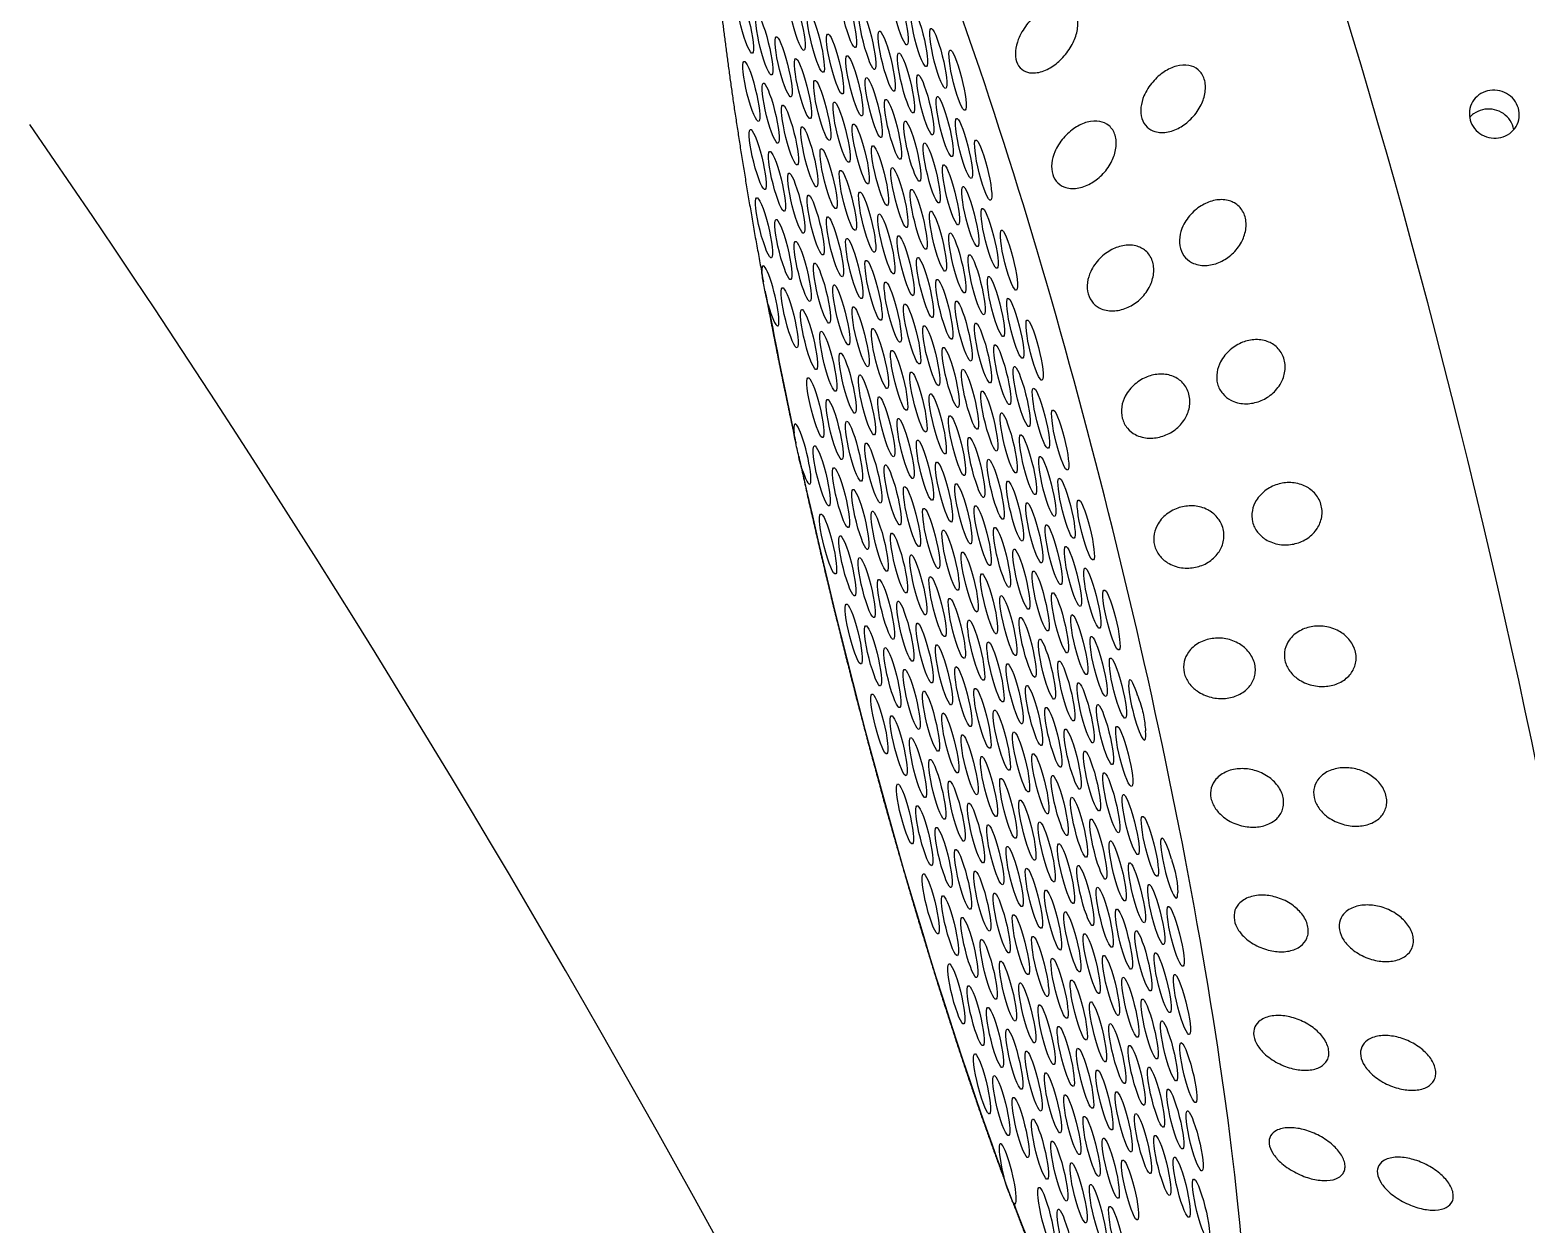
# Model space of a CAD drawing. Extents: x 648 to 724, y 789 to 934.
# Drawn here: x 710.922 to 713.121, y 842.642 to 844.398 of the extents above; entities that cross this region are included whole.
import ezdxf

# ---------------------------------------------------------------- set-up
doc = ezdxf.new("R2010")
doc.units = 0
doc.header["$MEASUREMENT"] = 0
doc.layers.add('1', color=4, linetype='Continuous')
doc.layers.add('1_CYAN', color=4, linetype='Continuous')

# ---------------------------------------------------------------- blocks, each defined once
blk = doc.blocks.new('2010GLOW')
at = {"layer": '1'}
for centre, major_axis, start_param, end_param in [((65.2868, 38.2161), (-0.4457, 1.8213), 3.141593, 6.283185), ((64.7925, 38.0951), (-0.4457, 1.8213), 3.141593, 6.283185), ((64.34, 37.9844), (-0.3392, 1.3863), 2.994561, 6.430217)]:
    blk.add_ellipse(centre, major_axis=major_axis, ratio=0.145722, start_param=start_param, end_param=end_param, dxfattribs=at)
at = {"layer": '1', "color": 3}
for centre, major_axis, start_param, end_param in [((64.2227, 38.8149), (0.0108, -0.0442), 0.253665, 6.53685), ((63.9954, 38.8026), (0.0108, -0.0442), 0.253665, 6.53685), ((64.0712, 38.8067), (0.0108, -0.0442), 0.253665, 6.53685), ((64.1469, 38.8108), (0.0108, -0.0442), 0.253665, 6.53685), ((64.0238, 38.7705), (0.0108, -0.0442), 0.253665, 6.53685), ((64.0995, 38.7746), (0.0108, -0.0442), 0.253665, 6.53685), ((64.1753, 38.7787), (0.0108, -0.0442), 0.253665, 6.53685), ((64.2511, 38.7829), (0.0108, -0.0442), 0.253665, 6.53685), ((64.2037, 38.7467), (0.0108, -0.0442), 0.253665, 6.53685), ((64.2795, 38.7508), (0.0108, -0.0442), 0.253665, 6.53685), ((64.0521, 38.7385), (0.0108, -0.0442), 0.253665, 6.53685), ((64.1279, 38.7426), (0.0108, -0.0442), 0.253665, 6.53685), ((64.0047, 38.7023), (0.0108, -0.0442), 0.253665, 6.53685), ((64.0805, 38.7064), (0.0108, -0.0442), 0.253665, 6.53685), ((64.1563, 38.7105), (0.0108, -0.0442), 0.253665, 6.53685), ((64.2321, 38.7147), (0.0108, -0.0442), 0.253665, 6.53685), ((64.3078, 38.7188), (0.0108, -0.0442), 0.253665, 6.53685), ((64.2604, 38.6826), (0.0108, -0.0442), 0.253665, 6.53685), ((64.0331, 38.6703), (0.0108, -0.0442), 0.253665, 6.53685), ((64.1089, 38.6744), (0.0108, -0.0442), 0.253665, 6.53685), ((64.1847, 38.6785), (0.0108, -0.0442), 0.253665, 6.53685), ((64.0615, 38.6382), (0.0108, -0.0442), 0.253665, 6.53685), ((64.1373, 38.6423), (0.0108, -0.0442), 0.253665, 6.53685), ((64.213, 38.6465), (0.0108, -0.0442), 0.253665, 6.53685), ((64.2888, 38.6506), (0.0108, -0.0442), 0.253665, 6.53685), ((64.2414, 38.6144), (0.0108, -0.0442), 0.253665, 6.53685), ((64.3172, 38.6185), (0.0108, -0.0442), 0.253665, 6.53685), ((64.0141, 38.6021), (0.0108, -0.0442), 0.253665, 6.53685), ((64.0899, 38.6062), (0.0108, -0.0442), 0.253665, 6.53685), ((64.1656, 38.6103), (0.0108, -0.0442), 0.253665, 6.53685), ((64.0425, 38.57), (0.0108, -0.0442), 0.253665, 6.53685), ((64.1182, 38.5741), (0.0108, -0.0442), 0.253665, 6.53685), ((64.194, 38.5783), (0.0108, -0.0442), 0.253665, 6.53685), ((64.2698, 38.5824), (0.0108, -0.0442), 0.253665, 6.53685), ((64.3455, 38.5865), (0.0108, -0.0442), 0.253665, 6.53685), ((64.2981, 38.5503), (0.0108, -0.0442), 0.253665, 6.53685), ((64.0708, 38.538), (0.0108, -0.0442), 0.253665, 6.53685), ((64.1466, 38.5421), (0.0108, -0.0442), 0.253665, 6.53685), ((64.2224, 38.5462), (0.0108, -0.0442), 0.253665, 6.53685), ((64.0992, 38.5059), (0.0108, -0.0442), 0.253665, 6.53685), ((64.175, 38.5101), (0.0108, -0.0442), 0.253665, 6.53685), ((64.2507, 38.5142), (0.0108, -0.0442), 0.253665, 6.53685), ((64.3265, 38.5183), (0.0108, -0.0442), 0.253665, 6.53685), ((64.0234, 38.5018), (0.0108, -0.0442), 0.253665, 6.53685), ((64.2791, 38.4821), (0.0108, -0.0442), 0.253665, 6.53685), ((64.3549, 38.4863), (0.0108, -0.0442), 0.253665, 6.53685), ((64.0518, 38.4698), (0.0108, -0.0442), 0.253665, 6.53685), ((64.1276, 38.4739), (0.0108, -0.0442), 0.253665, 6.53685), ((64.2033, 38.478), (0.0108, -0.0442), 0.253665, 6.53685), ((64.0802, 38.4377), (0.0108, -0.0442), 0.253665, 6.53685), ((64.1559, 38.4419), (0.0108, -0.0442), 0.253665, 6.53685), ((64.2317, 38.446), (0.0108, -0.0442), 0.253665, 6.53685), ((64.3075, 38.4501), (0.0108, -0.0442), 0.253665, 6.53685), ((64.3833, 38.4542), (0.0108, -0.0442), 0.253665, 6.53685), ((64.3359, 38.4181), (0.0108, -0.0442), 0.253665, 6.53685), ((64.0328, 38.4016), (0.0108, -0.0442), 4.977964, 10.008312), ((64.1085, 38.4057), (0.0108, -0.0442), 0.253665, 6.53685), ((64.1843, 38.4098), (0.0108, -0.0442), 0.253665, 6.53685), ((64.2601, 38.4139), (0.0108, -0.0442), 0.253665, 6.53685), ((64.1369, 38.3737), (0.0108, -0.0442), 0.253665, 6.53685), ((64.2127, 38.3778), (0.0108, -0.0442), 0.253665, 6.53685), ((64.2885, 38.3819), (0.0108, -0.0442), 0.253665, 6.53685), ((64.3642, 38.386), (0.0108, -0.0442), 0.253665, 6.53685), ((64.0611, 38.3695), (0.0108, -0.0442), 0.253665, 6.53685), ((64.3168, 38.3499), (0.0108, -0.0442), 0.253665, 6.53685), ((64.3926, 38.354), (0.0108, -0.0442), 0.253665, 6.53685), ((64.3258, 37.9809), (-0.3308, 1.3518), 1.229121, 1.372604), ((64.0895, 38.3375), (0.0108, -0.0442), 0.253665, 6.53685), ((64.1653, 38.3416), (0.0108, -0.0442), 0.253665, 6.53685), ((64.2411, 38.3457), (0.0108, -0.0442), 0.253665, 6.53685), ((64.1179, 38.3055), (0.0108, -0.0442), 0.253665, 6.53685), ((64.1937, 38.3096), (0.0108, -0.0442), 0.253665, 6.53685), ((64.2694, 38.3137), (0.0108, -0.0442), 0.253665, 6.53685), ((64.3452, 38.3178), (0.0108, -0.0442), 0.253665, 6.53685), ((64.421, 38.3219), (0.0108, -0.0442), 0.253665, 6.53685), ((64.3736, 38.2858), (0.0108, -0.0442), 0.253665, 6.53685), ((64.1463, 38.2734), (0.0108, -0.0442), 0.253665, 6.53685), ((64.222, 38.2775), (0.0108, -0.0442), 0.253665, 6.53685), ((64.2978, 38.2817), (0.0108, -0.0442), 0.253665, 6.53685), ((64.1746, 38.2414), (0.0108, -0.0442), 0.253665, 6.53685), ((64.2504, 38.2455), (0.0108, -0.0442), 0.253665, 6.53685), ((64.3262, 38.2496), (0.0108, -0.0442), 0.253665, 6.53685), ((64.402, 38.2537), (0.0108, -0.0442), 0.253665, 6.53685), ((64.0989, 38.2373), (0.0108, -0.0442), 0.253665, 6.53685), ((64.3546, 38.2176), (0.0108, -0.0442), 0.253665, 6.53685), ((64.4303, 38.2217), (0.0108, -0.0442), 0.253665, 6.53685), ((64.1272, 38.2052), (0.0108, -0.0442), 0.253665, 6.53685), ((64.203, 38.2093), (0.0108, -0.0442), 0.253665, 6.53685), ((64.2788, 38.2135), (0.0108, -0.0442), 0.253665, 6.53685), ((64.1556, 38.1732), (0.0108, -0.0442), 0.253665, 6.53685), ((64.2314, 38.1773), (0.0108, -0.0442), 0.253665, 6.53685), ((64.3072, 38.1814), (0.0108, -0.0442), 0.253665, 6.53685), ((64.3829, 38.1855), (0.0108, -0.0442), 0.253665, 6.53685), ((64.4587, 38.1897), (0.0108, -0.0442), 0.253665, 6.53685), ((64.0798, 38.1691), (0.0108, -0.0442), 5.159783, 10.190131), ((64.4113, 38.1535), (0.0108, -0.0442), 0.253665, 6.53685), ((64.1082, 38.137), (0.0108, -0.0442), 0.253665, 6.53685), ((64.184, 38.1411), (0.0108, -0.0442), 0.253665, 6.53685), ((64.2598, 38.1453), (0.0108, -0.0442), 0.253665, 6.53685), ((64.3355, 38.1494), (0.0108, -0.0442), 0.253665, 6.53685), ((64.2124, 38.1091), (0.0108, -0.0442), 0.253665, 6.53685), ((64.2881, 38.1132), (0.0108, -0.0442), 0.253665, 6.53685), ((64.3639, 38.1173), (0.0108, -0.0442), 0.253665, 6.53685), ((64.4397, 38.1215), (0.0108, -0.0442), 0.253665, 6.53685), ((64.3258, 37.9809), (-0.3308, 1.3518), 1.410939, 2.237983), ((64.1366, 38.105), (0.0108, -0.0442), 0.253665, 6.53685), ((64.3923, 38.0853), (0.0108, -0.0442), 0.253665, 6.53685), ((64.468, 38.0894), (0.0108, -0.0442), 0.253665, 6.53685), ((64.165, 38.0729), (0.0108, -0.0442), 0.253665, 6.53685), ((64.2407, 38.0771), (0.0108, -0.0442), 0.253665, 6.53685), ((64.3165, 38.0812), (0.0108, -0.0442), 0.253665, 6.53685), ((64.2691, 38.045), (0.0108, -0.0442), 0.253665, 6.53685), ((64.3449, 38.0491), (0.0108, -0.0442), 0.253665, 6.53685), ((64.4206, 38.0533), (0.0108, -0.0442), 0.253665, 6.53685), ((64.4964, 38.0574), (0.0108, -0.0442), 0.253665, 6.53685), ((64.1176, 38.0368), (0.0108, -0.0442), 0.253665, 6.53685), ((64.1933, 38.0409), (0.0108, -0.0442), 0.253665, 6.53685), ((64.449, 38.0212), (0.0108, -0.0442), 0.253665, 6.53685), ((64.1459, 38.0047), (0.0108, -0.0442), 0.253665, 6.53685), ((64.2217, 38.0089), (0.0108, -0.0442), 0.253665, 6.53685), ((64.2975, 38.013), (0.0108, -0.0442), 0.253665, 6.53685), ((64.3732, 38.0171), (0.0108, -0.0442), 0.253665, 6.53685), ((64.2501, 37.9768), (0.0108, -0.0442), 0.253665, 6.53685), ((64.3258, 37.9809), (0.0108, -0.0442), 0.253665, 6.53685), ((64.4016, 37.9851), (0.0108, -0.0442), 0.253665, 6.53685), ((64.4774, 37.9892), (0.0108, -0.0442), 0.253665, 6.53685), ((64.1743, 37.9727), (0.0108, -0.0442), 0.253665, 6.53685), ((64.5058, 37.9571), (0.0108, -0.0442), 0.253665, 6.53685), ((64.2027, 37.9407), (0.0108, -0.0442), 0.253665, 6.53685), ((64.2784, 37.9448), (0.0108, -0.0442), 0.253665, 6.53685), ((64.3542, 37.9489), (0.0108, -0.0442), 0.253665, 6.53685), ((64.43, 37.953), (0.0108, -0.0442), 0.253665, 6.53685), ((64.3068, 37.9127), (0.0108, -0.0442), 0.253665, 6.53685), ((64.3826, 37.9169), (0.0108, -0.0442), 0.253665, 6.53685), ((64.4584, 37.921), (0.0108, -0.0442), 0.253665, 6.53685), ((64.5341, 37.9251), (0.0108, -0.0442), 0.253665, 6.53685), ((64.1553, 37.9045), (0.0108, -0.0442), 0.253665, 6.53685), ((64.231, 37.9086), (0.0108, -0.0442), 0.253665, 6.53685), ((64.4867, 37.8889), (0.0108, -0.0442), 0.253665, 6.53685), ((64.1836, 37.8725), (0.0108, -0.0442), 0.253665, 6.53685), ((64.2594, 37.8766), (0.0108, -0.0442), 0.253665, 6.53685), ((64.3352, 37.8807), (0.0108, -0.0442), 0.253665, 6.53685), ((64.411, 37.8848), (0.0108, -0.0442), 0.253665, 6.53685), ((64.2878, 37.8445), (0.0108, -0.0442), 0.253665, 6.53685), ((64.3636, 37.8487), (0.0108, -0.0442), 0.253665, 6.53685), ((64.4393, 37.8528), (0.0108, -0.0442), 0.253665, 6.53685), ((64.5151, 37.8569), (0.0108, -0.0442), 0.253665, 6.53685), ((64.212, 37.8404), (0.0108, -0.0442), 0.253665, 6.53685), ((64.5435, 37.8249), (0.0108, -0.0442), 0.253665, 6.53685), ((64.2404, 37.8084), (0.0108, -0.0442), 0.253665, 6.53685), ((64.3162, 37.8125), (0.0108, -0.0442), 0.253665, 6.53685), ((64.3919, 37.8166), (0.0108, -0.0442), 0.253665, 6.53685), ((64.4677, 37.8207), (0.0108, -0.0442), 0.253665, 6.53685), ((64.3445, 37.7805), (0.0108, -0.0442), 0.253665, 6.53685), ((64.4203, 37.7846), (0.0108, -0.0442), 0.253665, 6.53685), ((64.4961, 37.7887), (0.0108, -0.0442), 0.253665, 6.53685), ((64.5719, 37.7928), (0.0108, -0.0442), 2.01819, 7.048538), ((64.193, 37.7722), (0.0108, -0.0442), 0.253665, 6.53685), ((64.2688, 37.7763), (0.0108, -0.0442), 0.253665, 6.53685), ((64.5245, 37.7567), (0.0108, -0.0442), 0.253665, 6.53685), ((64.2214, 37.7402), (0.0108, -0.0442), 0.253665, 6.53685), ((64.2971, 37.7443), (0.0108, -0.0442), 0.253665, 6.53685), ((64.3729, 37.7484), (0.0108, -0.0442), 0.253665, 6.53685), ((64.4487, 37.7525), (0.0108, -0.0442), 0.253665, 6.53685), ((64.3255, 37.7123), (0.0108, -0.0442), 0.253665, 6.53685), ((64.4013, 37.7164), (0.0108, -0.0442), 0.253665, 6.53685), ((64.4771, 37.7205), (0.0108, -0.0442), 0.253665, 6.53685), ((64.5528, 37.7246), (0.0108, -0.0442), 0.253665, 6.53685), ((64.2497, 37.7081), (0.0108, -0.0442), 0.253665, 6.53685), ((64.2781, 37.6761), (0.0108, -0.0442), 0.253665, 6.53685), ((64.3539, 37.6802), (0.0108, -0.0442), 0.253665, 6.53685), ((64.4297, 37.6843), (0.0108, -0.0442), 0.253665, 6.53685), ((64.5054, 37.6885), (0.0108, -0.0442), 0.253665, 6.53685), ((64.3823, 37.6482), (0.0108, -0.0442), 0.253665, 6.53685), ((64.458, 37.6523), (0.0108, -0.0442), 0.253665, 6.53685), ((64.5338, 37.6564), (0.0108, -0.0442), 0.253665, 6.53685), ((64.2307, 37.6399), (0.0108, -0.0442), 0.253665, 6.53685), ((64.3065, 37.6441), (0.0108, -0.0442), 0.253665, 6.53685), ((64.5622, 37.6244), (0.0108, -0.0442), 0.253665, 6.53685), ((64.2591, 37.6079), (0.0108, -0.0442), 0.253665, 6.53685), ((64.3349, 37.612), (0.0108, -0.0442), 0.253665, 6.53685), ((64.4106, 37.6161), (0.0108, -0.0442), 0.253665, 6.53685), ((64.4864, 37.6203), (0.0108, -0.0442), 0.253665, 6.53685), ((64.3632, 37.58), (0.0108, -0.0442), 0.253665, 6.53685), ((64.439, 37.5841), (0.0108, -0.0442), 0.253665, 6.53685), ((64.5148, 37.5882), (0.0108, -0.0442), 0.253665, 6.53685), ((64.5905, 37.5923), (0.0108, -0.0442), 0.253665, 6.53685), ((64.2875, 37.5759), (0.0108, -0.0442), 0.253665, 6.53685), ((64.3158, 37.5438), (0.0108, -0.0442), 0.253665, 6.53685), ((64.3916, 37.5479), (0.0108, -0.0442), 0.253665, 6.53685), ((64.4674, 37.5521), (0.0108, -0.0442), 0.253665, 6.53685), ((64.5431, 37.5562), (0.0108, -0.0442), 0.253665, 6.53685), ((64.6189, 37.5603), (0.0108, -0.0442), 1.836372, 6.86672), ((64.42, 37.5159), (0.0108, -0.0442), 0.253665, 6.53685), ((64.4957, 37.52), (0.0108, -0.0442), 0.253665, 6.53685), ((64.5715, 37.5241), (0.0108, -0.0442), 0.253665, 6.53685), ((64.2684, 37.5077), (0.0108, -0.0442), 0.253665, 6.53685), ((64.3442, 37.5118), (0.0108, -0.0442), 0.253665, 6.53685), ((64.5999, 37.4921), (0.0108, -0.0442), 0.253665, 6.53685), ((64.2968, 37.4756), (0.0108, -0.0442), 0.253665, 6.53685), ((64.3726, 37.4797), (0.0108, -0.0442), 0.253665, 6.53685), ((64.4483, 37.4839), (0.0108, -0.0442), 0.253665, 6.53685), ((64.5241, 37.488), (0.0108, -0.0442), 0.253665, 6.53685), ((64.4009, 37.4477), (0.0108, -0.0442), 0.253665, 6.53685), ((64.4767, 37.4518), (0.0108, -0.0442), 0.253665, 6.53685), ((64.5525, 37.4559), (0.0108, -0.0442), 0.253665, 6.53685), ((64.6283, 37.46), (0.0108, -0.0442), 0.253665, 6.53685), ((64.3252, 37.4436), (0.0108, -0.0442), 0.253665, 6.53685), ((64.3535, 37.4115), (0.0108, -0.0442), 0.253665, 6.53685), ((64.4293, 37.4157), (0.0108, -0.0442), 0.253665, 6.53685), ((64.5051, 37.4198), (0.0108, -0.0442), 0.253665, 6.53685), ((64.5809, 37.4239), (0.0108, -0.0442), 0.253665, 6.53685), ((64.4577, 37.3836), (0.0108, -0.0442), 0.253665, 6.53685), ((64.5335, 37.3877), (0.0108, -0.0442), 0.253665, 6.53685), ((64.6092, 37.3919), (0.0108, -0.0442), 0.253665, 6.53685), ((64.3061, 37.3754), (0.0108, -0.0442), 0.253665, 6.53685), ((64.3819, 37.3795), (0.0108, -0.0442), 0.253665, 6.53685), ((64.6376, 37.3598), (0.0108, -0.0442), 0.253665, 6.53685), ((64.3345, 37.3433), (0.0108, -0.0442), 0.253665, 6.53685), ((64.4103, 37.3475), (0.0108, -0.0442), 0.253665, 6.53685), ((64.4861, 37.3516), (0.0108, -0.0442), 0.253665, 6.53685), ((64.5618, 37.3557), (0.0108, -0.0442), 0.253665, 6.53685), ((64.5144, 37.3195), (0.0108, -0.0442), 0.253665, 6.53685), ((64.5902, 37.3237), (0.0108, -0.0442), 0.253665, 6.53685), ((64.3629, 37.3113), (0.0108, -0.0442), 0.253665, 6.53685), ((64.4387, 37.3154), (0.0108, -0.0442), 0.253665, 6.53685), ((64.3913, 37.2793), (0.0108, -0.0442), 0.253665, 6.53685), ((64.467, 37.2834), (0.0108, -0.0442), 0.253665, 6.53685), ((64.5428, 37.2875), (0.0108, -0.0442), 0.253665, 6.53685), ((64.6186, 37.2916), (0.0108, -0.0442), 0.253665, 6.53685), ((64.4954, 37.2513), (0.0108, -0.0442), 0.253665, 6.53685), ((64.5712, 37.2555), (0.0108, -0.0442), 0.253665, 6.53685), ((64.647, 37.2596), (0.0108, -0.0442), 0.253665, 6.53685), ((64.3439, 37.2431), (0.0108, -0.0442), 0.253665, 6.53685), ((64.4196, 37.2472), (0.0108, -0.0442), 0.253665, 6.53685), ((64.3722, 37.2111), (0.0108, -0.0442), 0.253665, 6.53685), ((64.448, 37.2152), (0.0108, -0.0442), 0.253665, 6.53685), ((64.5238, 37.2193), (0.0108, -0.0442), 0.253665, 6.53685), ((64.5996, 37.2234), (0.0108, -0.0442), 0.253665, 6.53685), ((64.5522, 37.1873), (0.0108, -0.0442), 0.253665, 6.53685), ((64.6279, 37.1914), (0.0108, -0.0442), 0.253665, 6.53685), ((64.4006, 37.179), (0.0108, -0.0442), 0.253665, 6.53685), ((64.4764, 37.1831), (0.0108, -0.0442), 0.253665, 6.53685), ((64.429, 37.147), (0.0108, -0.0442), 0.253665, 6.53685), ((64.5048, 37.1511), (0.0108, -0.0442), 0.253665, 6.53685), ((64.5805, 37.1552), (0.0108, -0.0442), 0.253665, 6.53685), ((64.6563, 37.1593), (0.0108, -0.0442), 0.253665, 6.53685), ((64.5331, 37.1191), (0.0108, -0.0442), 0.253665, 6.53685), ((64.6089, 37.1232), (0.0108, -0.0442), 0.253665, 6.53685), ((64.3816, 37.1108), (0.0108, -0.0442), 6.025162, 11.05551), ((64.4574, 37.1149), (0.0108, -0.0442), 0.253665, 6.53685), ((64.4857, 37.0829), (0.0108, -0.0442), 0.253665, 6.53685), ((64.5615, 37.087), (0.0108, -0.0442), 0.253665, 6.53685), ((64.6373, 37.0911), (0.0108, -0.0442), 0.253665, 6.53685), ((64.6656, 37.0591), (0.0108, -0.0442), 0.253665, 6.53685), ((64.4383, 37.0467), (0.0108, -0.0442), 0.253665, 6.53685), ((64.5141, 37.0509), (0.0108, -0.0442), 0.253665, 6.53685), ((64.3258, 37.9809), (-0.3308, 1.3518), 2.276318, 2.419801), ((64.4667, 37.0147), (0.0108, -0.0442), 0.253665, 6.53685), ((64.5425, 37.0188), (0.0108, -0.0442), 0.253665, 6.53685)]:
    blk.add_ellipse(centre, major_axis=major_axis, ratio=0.145722, start_param=start_param, end_param=end_param, dxfattribs=at)
at = {"layer": '1'}
for points in [[(63.9748, 39.3485), (63.9642, 39.3267), (63.9562, 39.303), (63.9501, 39.2769), (63.9454, 39.2482), (63.9421, 39.2165), (63.9399, 39.182), (63.939, 39.1444), (63.9391, 39.1039), (63.9403, 39.0605), (63.9427, 39.0142), (63.9461, 38.9652), (63.9505, 38.9135), (63.9561, 38.8594), (63.9626, 38.8029), (63.9702, 38.7441), (63.9787, 38.6833), (63.9883, 38.6205), (63.9987, 38.556), (64.0101, 38.49), (64.0224, 38.4225)], [(64.025, 38.4086), (64.0334, 38.3646), (64.0421, 38.3201), (64.0512, 38.2752), (64.0606, 38.23), (64.0703, 38.1845)], [(64.0743, 38.1661), (64.0903, 38.0942), (64.1069, 38.022), (64.1242, 37.9497), (64.142, 37.8775), (64.1604, 37.8055), (64.1792, 37.7341), (64.1984, 37.6633), (64.2181, 37.5934), (64.238, 37.5246), (64.2582, 37.4571), (64.2785, 37.391), (64.2991, 37.3266), (64.3197, 37.264), (64.3403, 37.2034), (64.361, 37.1449), (64.3815, 37.0887), (64.4019, 37.0351), (64.4222, 36.984), (64.4422, 36.9356), (64.4619, 36.8901), (64.4814, 36.8476), (64.5005, 36.8081), (64.5192, 36.7717), (64.5375, 36.7386), (64.5555, 36.7086), (64.5732, 36.6819), (64.5907, 36.6583), (64.6083, 36.6378), (64.6264, 36.6203), (64.646, 36.6059)]]:
    blk.add_open_spline(points, degree=1, dxfattribs=at)
at = {"layer": '1', "color": 3}
for points, knots in [([(64.4256, 38.8168), (64.4309, 38.821), (64.4369, 38.8247), (64.4491, 38.8297), (64.4553, 38.831), (64.4655, 38.8305), (64.4702, 38.8291), (64.4762, 38.8249), (64.4779, 38.8231), (64.4809, 38.8189), (64.4821, 38.8165), (64.4839, 38.8112), (64.4845, 38.8083), (64.4849, 38.8021), (64.4848, 38.7989), (64.4836, 38.7891), (64.4815, 38.7824), (64.4758, 38.7696), (64.4715, 38.7627), (64.4617, 38.7506), (64.4561, 38.7454), (64.4451, 38.7373), (64.4387, 38.7338), (64.4257, 38.7295), (64.4192, 38.7288), (64.4095, 38.7305), (64.4055, 38.7321), (64.3987, 38.7376), (64.3961, 38.7415), (64.393, 38.7506), (64.3925, 38.7561), (64.3936, 38.7675), (64.3952, 38.7733), (64.4001, 38.7861), (64.4044, 38.7935), (64.4143, 38.8066), (64.42, 38.8123), (64.4256, 38.8168)], [0, 0, 0, 0, 0.023389, 0.023389, 0.0467779, 0.0467779, 0.0659746, 0.0659746, 0.0755729, 0.0755729, 0.0851712, 0.0851712, 0.0947696, 0.0947696, 0.1043679, 0.1043679, 0.1235645, 0.1235645, 0.1469535, 0.1469535, 0.1703425, 0.1703425, 0.1947513, 0.1947513, 0.2191601, 0.2191601, 0.2357472, 0.2357472, 0.2523342, 0.2523342, 0.2689213, 0.2689213, 0.2855084, 0.2855084, 0.3099172, 0.3099172, 0.334326, 0.334326, 0.334326, 0.334326]), ([(64.6116, 38.7311), (64.6171, 38.7347), (64.6233, 38.7377), (64.6359, 38.7411), (64.6423, 38.7415), (64.6527, 38.7396), (64.6576, 38.7375), (64.6636, 38.7324), (64.6654, 38.7303), (64.6684, 38.7256), (64.6697, 38.723), (64.6714, 38.7173), (64.672, 38.7142), (64.6723, 38.7079), (64.6722, 38.7045), (64.6708, 38.6947), (64.6686, 38.6881), (64.6626, 38.6758), (64.6581, 38.6693), (64.6478, 38.6582), (64.642, 38.6537), (64.6306, 38.6468), (64.624, 38.6441), (64.6106, 38.6414), (64.6039, 38.6415), (64.594, 38.6445), (64.5898, 38.6467), (64.583, 38.6532), (64.5803, 38.6576), (64.5773, 38.6675), (64.5768, 38.6732), (64.5781, 38.6847), (64.5798, 38.6905), (64.585, 38.703), (64.5895, 38.71), (64.5999, 38.7222), (64.6058, 38.7273), (64.6116, 38.7311)], [0, 0, 0, 0, 0.0233552, 0.0233552, 0.0467103, 0.0467103, 0.0658795, 0.0658795, 0.0754641, 0.0754641, 0.0850487, 0.0850487, 0.0946332, 0.0946332, 0.1042178, 0.1042178, 0.123387, 0.123387, 0.1467421, 0.1467421, 0.1700973, 0.1700973, 0.1945396, 0.1945396, 0.2189818, 0.2189818, 0.2355966, 0.2355966, 0.2522113, 0.2522113, 0.2688261, 0.2688261, 0.2854408, 0.2854408, 0.3098831, 0.3098831, 0.3343253, 0.3343253, 0.3343253, 0.3343253]), ([(65.1066, 38.6345), (65.1022, 38.6334), (65.0972, 38.6331), (65.0875, 38.6345), (65.0827, 38.6362), (65.0747, 38.6408), (65.0709, 38.644), (65.0649, 38.6515), (65.0627, 38.6559), (65.0602, 38.6645), (65.0598, 38.6693), (65.061, 38.6786), (65.0626, 38.6831), (65.0671, 38.6907), (65.0703, 38.6943), (65.0781, 38.6999), (65.0826, 38.702), (65.0915, 38.7041), (65.0965, 38.7044), (65.1062, 38.7031), (65.1109, 38.7014), (65.119, 38.6969), (65.1228, 38.6938), (65.1288, 38.6862), (65.131, 38.6819), (65.1335, 38.6733), (65.1339, 38.6684), (65.1327, 38.6591), (65.1311, 38.6546), (65.1265, 38.6469), (65.1233, 38.6433), (65.1156, 38.6376), (65.1111, 38.6356), (65.1066, 38.6345)], [0, 0, 0, 0, 0.0138846, 0.0138846, 0.0277691, 0.0277691, 0.0416534, 0.0416534, 0.0555377, 0.0555377, 0.0694237, 0.0694237, 0.0833096, 0.0833096, 0.0971943, 0.0971943, 0.1110791, 0.1110791, 0.1249638, 0.1249638, 0.1388485, 0.1388485, 0.1527345, 0.1527345, 0.1666205, 0.1666205, 0.1805047, 0.1805047, 0.194389, 0.194389, 0.2082736, 0.2082736, 0.2221581, 0.2221581, 0.2221581, 0.2221581]), ([(65.1254, 38.646), (65.1252, 38.6473), (65.1249, 38.6486), (65.1233, 38.6541), (65.1211, 38.6585), (65.1151, 38.666), (65.1112, 38.6692), (65.1032, 38.6737), (65.0984, 38.6754), (65.0887, 38.6767), (65.0837, 38.6764), (65.0748, 38.6742), (65.0703, 38.6722), (65.0643, 38.6678), (65.0623, 38.666), (65.0606, 38.664)], [0.05152079, 0.05152079, 0.05152079, 0.05152079, 0.05553775, 0.05553775, 0.06942391, 0.06942391, 0.08331008, 0.08331008, 0.09719486, 0.09719486, 0.11107963, 0.11107963, 0.12496441, 0.12496441, 0.13282261, 0.13282261, 0.13282261, 0.13282261]), ([(64.4804, 38.6487), (64.4859, 38.6523), (64.4922, 38.6554), (64.5048, 38.6588), (64.5112, 38.6592), (64.5216, 38.6573), (64.5265, 38.6553), (64.5325, 38.6501), (64.5344, 38.648), (64.5374, 38.6433), (64.5386, 38.6407), (64.5403, 38.635), (64.5409, 38.6319), (64.5413, 38.6256), (64.5411, 38.6222), (64.5397, 38.6124), (64.5375, 38.6058), (64.5315, 38.5934), (64.527, 38.5869), (64.5167, 38.5759), (64.5109, 38.5713), (64.4995, 38.5645), (64.4929, 38.5618), (64.4795, 38.5591), (64.4728, 38.5593), (64.4629, 38.5623), (64.4587, 38.5645), (64.4519, 38.571), (64.4492, 38.5753), (64.4462, 38.5852), (64.4458, 38.5909), (64.447, 38.6024), (64.4487, 38.6082), (64.4539, 38.6206), (64.4584, 38.6277), (64.4688, 38.6398), (64.4747, 38.6449), (64.4804, 38.6487)], [0, 0, 0, 0, 0.023389, 0.023389, 0.0467779, 0.0467779, 0.0659746, 0.0659746, 0.0755729, 0.0755729, 0.0851712, 0.0851712, 0.0947696, 0.0947696, 0.1043679, 0.1043679, 0.1235645, 0.1235645, 0.1469535, 0.1469535, 0.1703425, 0.1703425, 0.1947513, 0.1947513, 0.2191601, 0.2191601, 0.2357472, 0.2357472, 0.2523342, 0.2523342, 0.2689213, 0.2689213, 0.2855084, 0.2855084, 0.3099172, 0.3099172, 0.334326, 0.334326, 0.334326, 0.334326]), ([(64.6702, 38.5365), (64.6759, 38.5395), (64.6823, 38.5417), (64.6953, 38.5436), (64.7019, 38.5432), (64.7125, 38.5399), (64.7175, 38.5372), (64.7236, 38.5312), (64.7254, 38.5289), (64.7284, 38.5238), (64.7296, 38.521), (64.7313, 38.515), (64.7318, 38.5118), (64.7321, 38.5054), (64.7319, 38.502), (64.7303, 38.4922), (64.7279, 38.4859), (64.7215, 38.4742), (64.7168, 38.4682), (64.7061, 38.4583), (64.7001, 38.4544), (64.6883, 38.449), (64.6815, 38.447), (64.6677, 38.446), (64.6609, 38.4469), (64.6507, 38.4512), (64.6465, 38.4539), (64.6396, 38.4613), (64.637, 38.4661), (64.634, 38.4764), (64.6336, 38.4823), (64.6351, 38.4938), (64.637, 38.4995), (64.6425, 38.5114), (64.6472, 38.518), (64.6581, 38.529), (64.6642, 38.5334), (64.6702, 38.5365)], [0, 0, 0, 0, 0.0233552, 0.0233552, 0.0467103, 0.0467103, 0.0658795, 0.0658795, 0.0754641, 0.0754641, 0.0850487, 0.0850487, 0.0946332, 0.0946332, 0.1042178, 0.1042178, 0.123387, 0.123387, 0.1467421, 0.1467421, 0.1700973, 0.1700973, 0.1945396, 0.1945396, 0.2189818, 0.2189818, 0.2355966, 0.2355966, 0.2522113, 0.2522113, 0.2688261, 0.2688261, 0.2854408, 0.2854408, 0.3098831, 0.3098831, 0.3343253, 0.3343253, 0.3343253, 0.3343253]), ([(64.5345, 38.4697), (64.5402, 38.4726), (64.5466, 38.4749), (64.5596, 38.4768), (64.5662, 38.4764), (64.5768, 38.4731), (64.5818, 38.4705), (64.5879, 38.4645), (64.5897, 38.4622), (64.5927, 38.457), (64.5939, 38.4542), (64.5956, 38.4482), (64.5961, 38.4451), (64.5964, 38.4386), (64.5962, 38.4352), (64.5946, 38.4254), (64.5922, 38.4191), (64.5859, 38.4073), (64.5811, 38.4013), (64.5704, 38.3915), (64.5644, 38.3876), (64.5526, 38.3821), (64.5457, 38.3802), (64.532, 38.3792), (64.5252, 38.3801), (64.515, 38.3844), (64.5108, 38.3871), (64.504, 38.3946), (64.5013, 38.3993), (64.4984, 38.4096), (64.498, 38.4155), (64.4995, 38.427), (64.5013, 38.4326), (64.5068, 38.4445), (64.5115, 38.4511), (64.5224, 38.4621), (64.5285, 38.4666), (64.5345, 38.4697)], [0, 0, 0, 0, 0.023389, 0.023389, 0.0467779, 0.0467779, 0.0659746, 0.0659746, 0.0755729, 0.0755729, 0.0851712, 0.0851712, 0.0947696, 0.0947696, 0.1043679, 0.1043679, 0.1235645, 0.1235645, 0.1469535, 0.1469535, 0.1703425, 0.1703425, 0.1947513, 0.1947513, 0.2191601, 0.2191601, 0.2357472, 0.2357472, 0.2523342, 0.2523342, 0.2689213, 0.2689213, 0.2855084, 0.2855084, 0.3099172, 0.3099172, 0.334326, 0.334326, 0.334326, 0.334326]), ([(64.0294, 38.3885), (64.0289, 38.3902), (64.0285, 38.392), (64.027, 38.3982), (64.0261, 38.4027), (64.0246, 38.4108), (64.0239, 38.4144), (64.0226, 38.4214), (64.0219, 38.4248), (64.0207, 38.4316), (64.0203, 38.4349), (64.0202, 38.4376)], [-0.10333581, -0.10333581, -0.10333581, -0.10333581, -0.09774084, -0.09774084, -0.08402044, -0.08402044, -0.07264257, -0.07264257, -0.06085918, -0.06085918, -0.04630941, -0.04630941, -0.04630941, -0.04630941]), ([(64.7268, 38.3334), (64.7327, 38.3357), (64.7393, 38.3372), (64.7527, 38.3375), (64.7594, 38.3363), (64.7702, 38.3318), (64.7752, 38.3285), (64.7813, 38.3218), (64.7831, 38.3193), (64.7861, 38.3138), (64.7873, 38.3109), (64.7889, 38.3047), (64.7894, 38.3015), (64.7895, 38.295), (64.7893, 38.2917), (64.7874, 38.2822), (64.7849, 38.2762), (64.7781, 38.2652), (64.7732, 38.2598), (64.762, 38.2512), (64.7558, 38.2481), (64.7436, 38.244), (64.7366, 38.2428), (64.7225, 38.2434), (64.7155, 38.2451), (64.7052, 38.2506), (64.701, 38.2538), (64.6941, 38.262), (64.6914, 38.267), (64.6886, 38.2777), (64.6884, 38.2836), (64.6901, 38.2949), (64.6921, 38.3003), (64.698, 38.3116), (64.703, 38.3176), (64.7143, 38.3273), (64.7207, 38.331), (64.7268, 38.3334)], [0, 0, 0, 0, 0.0233552, 0.0233552, 0.0467103, 0.0467103, 0.0658795, 0.0658795, 0.0754641, 0.0754641, 0.0850487, 0.0850487, 0.0946332, 0.0946332, 0.1042178, 0.1042178, 0.123387, 0.123387, 0.1467421, 0.1467421, 0.1700973, 0.1700973, 0.1945396, 0.1945396, 0.2189818, 0.2189818, 0.2355966, 0.2355966, 0.2522113, 0.2522113, 0.2688261, 0.2688261, 0.2854408, 0.2854408, 0.3098831, 0.3098831, 0.3343253, 0.3343253, 0.3343253, 0.3343253]), ([(64.5867, 38.2827), (64.5925, 38.285), (64.5992, 38.2865), (64.6126, 38.2868), (64.6192, 38.2857), (64.6301, 38.2811), (64.6351, 38.2779), (64.6412, 38.2712), (64.643, 38.2687), (64.646, 38.2632), (64.6472, 38.2602), (64.6488, 38.2541), (64.6493, 38.2508), (64.6495, 38.2443), (64.6492, 38.241), (64.6474, 38.2315), (64.6448, 38.2254), (64.638, 38.2145), (64.6331, 38.2091), (64.6219, 38.2005), (64.6157, 38.1974), (64.6035, 38.1933), (64.5964, 38.1922), (64.5824, 38.1928), (64.5754, 38.1945), (64.5651, 38.1999), (64.5609, 38.2031), (64.554, 38.2113), (64.5514, 38.2164), (64.5486, 38.227), (64.5483, 38.2329), (64.5501, 38.2442), (64.552, 38.2496), (64.5579, 38.2609), (64.5629, 38.2669), (64.5742, 38.2766), (64.5805, 38.2803), (64.5867, 38.2827)], [0, 0, 0, 0, 0.023389, 0.023389, 0.0467779, 0.0467779, 0.0659746, 0.0659746, 0.0755729, 0.0755729, 0.0851712, 0.0851712, 0.0947696, 0.0947696, 0.1043679, 0.1043679, 0.1235645, 0.1235645, 0.1469535, 0.1469535, 0.1703425, 0.1703425, 0.1947513, 0.1947513, 0.2191601, 0.2191601, 0.2357472, 0.2357472, 0.2523342, 0.2523342, 0.2689213, 0.2689213, 0.2855084, 0.2855084, 0.3099172, 0.3099172, 0.334326, 0.334326, 0.334326, 0.334326]), ([(64.0787, 38.1485), (64.0784, 38.1495), (64.0781, 38.1506), (64.0766, 38.1559), (64.0755, 38.1606), (64.0736, 38.1692), (64.0728, 38.1732), (64.0711, 38.1809), (64.0702, 38.1848), (64.0686, 38.1926), (64.0679, 38.1964), (64.0676, 38.1998)], [-0.10333223, -0.10333223, -0.10333223, -0.10333223, -0.09981809, -0.09981809, -0.08531374, -0.08531374, -0.07331614, -0.07331614, -0.06095866, -0.06095866, -0.0463084, -0.0463084, -0.0463084, -0.0463084]), ([(64.7805, 38.1252), (64.7866, 38.1268), (64.7934, 38.1275), (64.807, 38.1263), (64.8138, 38.1244), (64.8248, 38.1188), (64.8298, 38.115), (64.8359, 38.1077), (64.8377, 38.105), (64.8406, 38.0993), (64.8418, 38.0963), (64.8433, 38.0901), (64.8437, 38.0869), (64.8437, 38.0805), (64.8433, 38.0773), (64.8413, 38.0681), (64.8385, 38.0624), (64.8313, 38.0525), (64.8262, 38.0477), (64.8146, 38.0406), (64.8081, 38.0381), (64.7956, 38.0355), (64.7884, 38.0351), (64.7741, 38.0372), (64.767, 38.0397), (64.7566, 38.0462), (64.7523, 38.0498), (64.7454, 38.0586), (64.7429, 38.0639), (64.7402, 38.0746), (64.7401, 38.0805), (64.7422, 38.0914), (64.7443, 38.0965), (64.7506, 38.1069), (64.7558, 38.1123), (64.7676, 38.1206), (64.7742, 38.1236), (64.7805, 38.1252)], [0, 0, 0, 0, 0.0233552, 0.0233552, 0.0467103, 0.0467103, 0.0658795, 0.0658795, 0.0754641, 0.0754641, 0.0850487, 0.0850487, 0.0946332, 0.0946332, 0.1042178, 0.1042178, 0.123387, 0.123387, 0.1467421, 0.1467421, 0.1700973, 0.1700973, 0.1945396, 0.1945396, 0.2189818, 0.2189818, 0.2355966, 0.2355966, 0.2522113, 0.2522113, 0.2688261, 0.2688261, 0.2854408, 0.2854408, 0.3098831, 0.3098831, 0.3343253, 0.3343253, 0.3343253, 0.3343253]), ([(64.6362, 38.091), (64.6422, 38.0926), (64.6491, 38.0933), (64.6627, 38.0922), (64.6695, 38.0903), (64.6805, 38.0846), (64.6856, 38.0808), (64.6917, 38.0735), (64.6935, 38.0709), (64.6964, 38.0651), (64.6975, 38.0621), (64.699, 38.0559), (64.6994, 38.0526), (64.6995, 38.0462), (64.6991, 38.043), (64.697, 38.0338), (64.6942, 38.0282), (64.6871, 38.0182), (64.6819, 38.0135), (64.6703, 38.0063), (64.6638, 38.0039), (64.6513, 38.0013), (64.6441, 38.0009), (64.6298, 38.003), (64.6227, 38.0055), (64.6123, 38.012), (64.608, 38.0156), (64.6012, 38.0244), (64.5986, 38.0297), (64.596, 38.0404), (64.5959, 38.0462), (64.5979, 38.0572), (64.6, 38.0623), (64.6063, 38.0727), (64.6115, 38.0781), (64.6233, 38.0864), (64.6299, 38.0893), (64.6362, 38.091)], [0, 0, 0, 0, 0.023389, 0.023389, 0.0467779, 0.0467779, 0.0659746, 0.0659746, 0.0755729, 0.0755729, 0.0851712, 0.0851712, 0.0947696, 0.0947696, 0.1043679, 0.1043679, 0.1235645, 0.1235645, 0.1469535, 0.1469535, 0.1703425, 0.1703425, 0.1947513, 0.1947513, 0.2191601, 0.2191601, 0.2357472, 0.2357472, 0.2523342, 0.2523342, 0.2689213, 0.2689213, 0.2855084, 0.2855084, 0.3099172, 0.3099172, 0.334326, 0.334326, 0.334326, 0.334326]), ([(64.8303, 37.9155), (64.8365, 37.9164), (64.8435, 37.9164), (64.8574, 37.9138), (64.8643, 37.9112), (64.8754, 37.9045), (64.8804, 37.9003), (64.8864, 37.8926), (64.8882, 37.8898), (64.891, 37.8839), (64.8921, 37.8809), (64.8935, 37.8747), (64.8938, 37.8715), (64.8937, 37.8653), (64.8932, 37.8623), (64.8908, 37.8536), (64.8879, 37.8485), (64.8803, 37.8396), (64.8749, 37.8355), (64.8628, 37.8298), (64.8562, 37.8282), (64.8434, 37.827), (64.836, 37.8274), (64.8214, 37.8309), (64.8143, 37.8341), (64.8038, 37.8414), (64.7996, 37.8454), (64.7928, 37.8547), (64.7903, 37.86), (64.7879, 37.8707), (64.788, 37.8764), (64.7903, 37.8868), (64.7926, 37.8916), (64.7993, 37.901), (64.8048, 37.9057), (64.817, 37.9125), (64.8238, 37.9146), (64.8303, 37.9155)], [0, 0, 0, 0, 0.0233552, 0.0233552, 0.0467103, 0.0467103, 0.0658795, 0.0658795, 0.0754641, 0.0754641, 0.0850487, 0.0850487, 0.0946332, 0.0946332, 0.1042178, 0.1042178, 0.123387, 0.123387, 0.1467421, 0.1467421, 0.1700973, 0.1700973, 0.1945396, 0.1945396, 0.2189818, 0.2189818, 0.2355966, 0.2355966, 0.2522113, 0.2522113, 0.2688261, 0.2688261, 0.2854408, 0.2854408, 0.3098831, 0.3098831, 0.3343253, 0.3343253, 0.3343253, 0.3343253]), ([(64.6821, 37.8978), (64.6884, 37.8987), (64.6954, 37.8987), (64.7093, 37.8961), (64.7162, 37.8935), (64.7272, 37.8868), (64.7323, 37.8826), (64.7383, 37.8749), (64.7401, 37.8721), (64.7429, 37.8662), (64.744, 37.8632), (64.7454, 37.857), (64.7457, 37.8538), (64.7456, 37.8476), (64.7451, 37.8446), (64.7427, 37.8359), (64.7397, 37.8307), (64.7322, 37.8218), (64.7267, 37.8178), (64.7147, 37.8121), (64.7081, 37.8105), (64.6952, 37.8093), (64.6878, 37.8097), (64.6733, 37.8133), (64.6661, 37.8164), (64.6557, 37.8238), (64.6514, 37.8277), (64.6447, 37.837), (64.6422, 37.8423), (64.6398, 37.853), (64.6398, 37.8587), (64.6422, 37.8691), (64.6445, 37.8738), (64.6512, 37.8833), (64.6566, 37.8879), (64.6689, 37.8948), (64.6756, 37.8969), (64.6821, 37.8978)], [0, 0, 0, 0, 0.023389, 0.023389, 0.0467779, 0.0467779, 0.0659746, 0.0659746, 0.0755729, 0.0755729, 0.0851712, 0.0851712, 0.0947696, 0.0947696, 0.1043679, 0.1043679, 0.1235645, 0.1235645, 0.1469535, 0.1469535, 0.1703425, 0.1703425, 0.1947513, 0.1947513, 0.2191601, 0.2191601, 0.2357472, 0.2357472, 0.2523342, 0.2523342, 0.2689213, 0.2689213, 0.2855084, 0.2855084, 0.3099172, 0.3099172, 0.334326, 0.334326, 0.334326, 0.334326]), ([(64.573, 37.8134), (64.5733, 37.8124), (64.5736, 37.8113), (64.5754, 37.806), (64.5769, 37.8015), (64.5793, 37.793), (64.5803, 37.7891), (64.5819, 37.7813), (64.5825, 37.7774), (64.5835, 37.7694), (64.5838, 37.7654), (64.5841, 37.762)], [-0.10333223, -0.10333223, -0.10333223, -0.10333223, -0.09981809, -0.09981809, -0.08531374, -0.08531374, -0.07331614, -0.07331614, -0.06095866, -0.06095866, -0.0463084, -0.0463084, -0.0463084, -0.0463084]), ([(64.7238, 37.7065), (64.7302, 37.7067), (64.7373, 37.706), (64.7514, 37.702), (64.7584, 37.6988), (64.7694, 37.6913), (64.7745, 37.6867), (64.7804, 37.6787), (64.7821, 37.6759), (64.7849, 37.6699), (64.7859, 37.6669), (64.7871, 37.6609), (64.7873, 37.6578), (64.787, 37.6519), (64.7864, 37.649), (64.7837, 37.641), (64.7805, 37.6364), (64.7726, 37.6287), (64.7669, 37.6255), (64.7544, 37.6213), (64.7476, 37.6204), (64.7345, 37.6206), (64.727, 37.6218), (64.7122, 37.6267), (64.705, 37.6305), (64.6946, 37.6386), (64.6904, 37.6428), (64.6838, 37.6523), (64.6814, 37.6577), (64.6793, 37.6681), (64.6795, 37.6735), (64.6822, 37.6832), (64.6847, 37.6875), (64.6918, 37.6958), (64.6975, 37.6997), (64.7101, 37.705), (64.7171, 37.7063), (64.7238, 37.7065)], [0, 0, 0, 0, 0.023389, 0.023389, 0.0467779, 0.0467779, 0.0659746, 0.0659746, 0.0755729, 0.0755729, 0.0851712, 0.0851712, 0.0947696, 0.0947696, 0.1043679, 0.1043679, 0.1235645, 0.1235645, 0.1469535, 0.1469535, 0.1703425, 0.1703425, 0.1947513, 0.1947513, 0.2191601, 0.2191601, 0.2357472, 0.2357472, 0.2523342, 0.2523342, 0.2689213, 0.2689213, 0.2855084, 0.2855084, 0.3099172, 0.3099172, 0.334326, 0.334326, 0.334326, 0.334326]), ([(64.8754, 37.7079), (64.8818, 37.7081), (64.8889, 37.7074), (64.903, 37.7034), (64.91, 37.7002), (64.921, 37.6926), (64.9261, 37.6881), (64.932, 37.6801), (64.9337, 37.6772), (64.9364, 37.6713), (64.9374, 37.6683), (64.9387, 37.6623), (64.9389, 37.6592), (64.9386, 37.6533), (64.938, 37.6504), (64.9353, 37.6424), (64.9321, 37.6378), (64.9242, 37.6302), (64.9185, 37.6269), (64.9061, 37.6227), (64.8993, 37.6218), (64.8861, 37.622), (64.8786, 37.6232), (64.8639, 37.6281), (64.8566, 37.6318), (64.8462, 37.6399), (64.842, 37.6441), (64.8354, 37.6537), (64.833, 37.6591), (64.8309, 37.6695), (64.8311, 37.6749), (64.8338, 37.6846), (64.8363, 37.6889), (64.8434, 37.6973), (64.8491, 37.7012), (64.8618, 37.7064), (64.8688, 37.7077), (64.8754, 37.7079)], [0, 0, 0, 0, 0.0233552, 0.0233552, 0.0467103, 0.0467103, 0.0658795, 0.0658795, 0.0754641, 0.0754641, 0.0850487, 0.0850487, 0.0946332, 0.0946332, 0.1042178, 0.1042178, 0.123387, 0.123387, 0.1467421, 0.1467421, 0.1700973, 0.1700973, 0.1945396, 0.1945396, 0.2189818, 0.2189818, 0.2355966, 0.2355966, 0.2522113, 0.2522113, 0.2688261, 0.2688261, 0.2854408, 0.2854408, 0.3098831, 0.3098831, 0.3343253, 0.3343253, 0.3343253, 0.3343253]), ([(64.6223, 37.5734), (64.6228, 37.5717), (64.6233, 37.5699), (64.6251, 37.5638), (64.6264, 37.5594), (64.6284, 37.5514), (64.6292, 37.5478), (64.6304, 37.5408), (64.6308, 37.5374), (64.6314, 37.5304), (64.6314, 37.527), (64.6315, 37.5243)], [-0.10333581, -0.10333581, -0.10333581, -0.10333581, -0.09774084, -0.09774084, -0.08402044, -0.08402044, -0.07264257, -0.07264257, -0.06085918, -0.06085918, -0.04630941, -0.04630941, -0.04630941, -0.04630941]), ([(64.7604, 37.5204), (64.7669, 37.5199), (64.7741, 37.5184), (64.7884, 37.5133), (64.7954, 37.5095), (64.8064, 37.5012), (64.8114, 37.4964), (64.8172, 37.4883), (64.8189, 37.4854), (64.8214, 37.4796), (64.8224, 37.4766), (64.8234, 37.4708), (64.8235, 37.4679), (64.823, 37.4624), (64.8223, 37.4598), (64.8193, 37.4525), (64.8159, 37.4486), (64.8075, 37.4422), (64.8016, 37.4397), (64.7888, 37.4371), (64.7818, 37.437), (64.7684, 37.4386), (64.7608, 37.4404), (64.746, 37.4466), (64.7387, 37.4508), (64.7284, 37.4595), (64.7242, 37.4638), (64.7178, 37.4735), (64.7156, 37.4788), (64.7138, 37.4888), (64.7141, 37.4939), (64.7172, 37.5027), (64.7199, 37.5065), (64.7274, 37.5136), (64.7333, 37.5167), (64.7464, 37.5203), (64.7536, 37.5208), (64.7604, 37.5204)], [0, 0, 0, 0, 0.023389, 0.023389, 0.0467779, 0.0467779, 0.0659746, 0.0659746, 0.0755729, 0.0755729, 0.0851712, 0.0851712, 0.0947696, 0.0947696, 0.1043679, 0.1043679, 0.1235645, 0.1235645, 0.1469535, 0.1469535, 0.1703425, 0.1703425, 0.1947513, 0.1947513, 0.2191601, 0.2191601, 0.2357472, 0.2357472, 0.2523342, 0.2523342, 0.2689213, 0.2689213, 0.2855084, 0.2855084, 0.3099172, 0.3099172, 0.334326, 0.334326, 0.334326, 0.334326]), ([(64.9151, 37.5059), (64.9216, 37.5055), (64.9288, 37.504), (64.943, 37.4988), (64.95, 37.4951), (64.9611, 37.4868), (64.966, 37.482), (64.9718, 37.4739), (64.9735, 37.471), (64.976, 37.4652), (64.977, 37.4622), (64.978, 37.4564), (64.9781, 37.4535), (64.9776, 37.448), (64.9769, 37.4454), (64.9739, 37.4382), (64.9705, 37.4342), (64.9621, 37.4278), (64.9563, 37.4253), (64.9434, 37.4227), (64.9365, 37.4226), (64.9231, 37.4241), (64.9155, 37.426), (64.9006, 37.4321), (64.8934, 37.4364), (64.883, 37.4451), (64.8788, 37.4494), (64.8724, 37.4591), (64.8702, 37.4644), (64.8684, 37.4744), (64.8687, 37.4795), (64.8718, 37.4883), (64.8745, 37.4921), (64.882, 37.4992), (64.888, 37.5023), (64.9011, 37.5059), (64.9082, 37.5064), (64.9151, 37.5059)], [0, 0, 0, 0, 0.0233552, 0.0233552, 0.0467103, 0.0467103, 0.0658795, 0.0658795, 0.0754641, 0.0754641, 0.0850487, 0.0850487, 0.0946332, 0.0946332, 0.1042178, 0.1042178, 0.123387, 0.123387, 0.1467421, 0.1467421, 0.1700973, 0.1700973, 0.1945396, 0.1945396, 0.2189818, 0.2189818, 0.2355966, 0.2355966, 0.2522113, 0.2522113, 0.2688261, 0.2688261, 0.2854408, 0.2854408, 0.3098831, 0.3098831, 0.3343253, 0.3343253, 0.3343253, 0.3343253]), ([(64.7913, 37.3425), (64.7979, 37.3414), (64.8053, 37.3393), (64.8196, 37.333), (64.8266, 37.3288), (64.8376, 37.32), (64.8425, 37.315), (64.8481, 37.3069), (64.8497, 37.3041), (64.8521, 37.2984), (64.8529, 37.2956), (64.8538, 37.2901), (64.8538, 37.2874), (64.853, 37.2824), (64.8523, 37.2801), (64.8489, 37.2737), (64.8453, 37.2704), (64.8365, 37.2654), (64.8304, 37.2638), (64.8172, 37.2627), (64.8101, 37.2634), (64.7965, 37.2662), (64.7888, 37.2687), (64.7739, 37.2759), (64.7666, 37.2806), (64.7564, 37.2896), (64.7524, 37.2941), (64.7462, 37.3036), (64.7441, 37.3087), (64.7426, 37.3182), (64.7432, 37.3228), (64.7467, 37.3306), (64.7495, 37.3338), (64.7574, 37.3397), (64.7636, 37.3419), (64.7771, 37.3439), (64.7844, 37.3436), (64.7913, 37.3425)], [0, 0, 0, 0, 0.023389, 0.023389, 0.0467779, 0.0467779, 0.0659746, 0.0659746, 0.0755729, 0.0755729, 0.0851712, 0.0851712, 0.0947696, 0.0947696, 0.1043679, 0.1043679, 0.1235645, 0.1235645, 0.1469535, 0.1469535, 0.1703425, 0.1703425, 0.1947513, 0.1947513, 0.2191601, 0.2191601, 0.2357472, 0.2357472, 0.2523342, 0.2523342, 0.2689213, 0.2689213, 0.2855084, 0.2855084, 0.3099172, 0.3099172, 0.334326, 0.334326, 0.334326, 0.334326]), ([(64.9485, 37.313), (64.9551, 37.3119), (64.9625, 37.3098), (64.9768, 37.3035), (64.9838, 37.2994), (64.9947, 37.2905), (64.9996, 37.2856), (65.0052, 37.2775), (65.0068, 37.2747), (65.0092, 37.269), (65.01, 37.2662), (65.0109, 37.2607), (65.0109, 37.258), (65.0102, 37.253), (65.0094, 37.2507), (65.0061, 37.2443), (65.0024, 37.241), (64.9936, 37.236), (64.9875, 37.2344), (64.9744, 37.2333), (64.9673, 37.2339), (64.9537, 37.2367), (64.946, 37.2392), (64.931, 37.2464), (64.9238, 37.2511), (64.9136, 37.2602), (64.9095, 37.2646), (64.9033, 37.2742), (64.9012, 37.2793), (64.8997, 37.2888), (64.9003, 37.2934), (64.9038, 37.3013), (64.9067, 37.3045), (64.9146, 37.3103), (64.9207, 37.3125), (64.9342, 37.3145), (64.9416, 37.3142), (64.9485, 37.313)], [0, 0, 0, 0, 0.0233552, 0.0233552, 0.0467103, 0.0467103, 0.0658795, 0.0658795, 0.0754641, 0.0754641, 0.0850487, 0.0850487, 0.0946332, 0.0946332, 0.1042178, 0.1042178, 0.123387, 0.123387, 0.1467421, 0.1467421, 0.1700973, 0.1700973, 0.1945396, 0.1945396, 0.2189818, 0.2189818, 0.2355966, 0.2355966, 0.2522113, 0.2522113, 0.2688261, 0.2688261, 0.2854408, 0.2854408, 0.3098831, 0.3098831, 0.3343253, 0.3343253, 0.3343253, 0.3343253]), ([(64.816, 37.176), (64.8227, 37.1743), (64.8301, 37.1716), (64.8445, 37.1644), (64.8515, 37.1598), (64.8623, 37.1506), (64.8671, 37.1456), (64.8725, 37.1377), (64.874, 37.1349), (64.8762, 37.1296), (64.877, 37.1269), (64.8776, 37.1219), (64.8775, 37.1194), (64.8766, 37.115), (64.8757, 37.1129), (64.872, 37.1076), (64.8681, 37.105), (64.8589, 37.1014), (64.8526, 37.1006), (64.8391, 37.1011), (64.8319, 37.1024), (64.8181, 37.1064), (64.8104, 37.1095), (64.7955, 37.1176), (64.7883, 37.1226), (64.7783, 37.1318), (64.7743, 37.1363), (64.7684, 37.1456), (64.7665, 37.1504), (64.7654, 37.1591), (64.7661, 37.1632), (64.77, 37.17), (64.7731, 37.1726), (64.7814, 37.177), (64.7877, 37.1784), (64.8016, 37.1788), (64.809, 37.1778), (64.816, 37.176)], [0, 0, 0, 0, 0.023389, 0.023389, 0.0467779, 0.0467779, 0.0659746, 0.0659746, 0.0755729, 0.0755729, 0.0851712, 0.0851712, 0.0947696, 0.0947696, 0.1043679, 0.1043679, 0.1235645, 0.1235645, 0.1469535, 0.1469535, 0.1703425, 0.1703425, 0.1947513, 0.1947513, 0.2191601, 0.2191601, 0.2357472, 0.2357472, 0.2523342, 0.2523342, 0.2689213, 0.2689213, 0.2855084, 0.2855084, 0.3099172, 0.3099172, 0.334326, 0.334326, 0.334326, 0.334326]), ([(64.9752, 37.1325), (64.9819, 37.1308), (64.9893, 37.1281), (65.0037, 37.1209), (65.0107, 37.1164), (65.0215, 37.1072), (65.0263, 37.1022), (65.0316, 37.0942), (65.0331, 37.0915), (65.0354, 37.0862), (65.0361, 37.0835), (65.0367, 37.0785), (65.0366, 37.0761), (65.0357, 37.0716), (65.0348, 37.0696), (65.0311, 37.0642), (65.0273, 37.0616), (65.0181, 37.058), (65.0118, 37.0572), (64.9983, 37.0577), (64.9911, 37.059), (64.9773, 37.063), (64.9696, 37.0661), (64.9546, 37.0742), (64.9475, 37.0791), (64.9374, 37.0884), (64.9334, 37.0929), (64.9275, 37.1022), (64.9256, 37.107), (64.9245, 37.1157), (64.9252, 37.1199), (64.9291, 37.1266), (64.9322, 37.1292), (64.9405, 37.1336), (64.9469, 37.135), (64.9607, 37.1354), (64.9682, 37.1343), (64.9752, 37.1325)], [0, 0, 0, 0, 0.0233552, 0.0233552, 0.0467103, 0.0467103, 0.0658795, 0.0658795, 0.0754641, 0.0754641, 0.0850487, 0.0850487, 0.0946332, 0.0946332, 0.1042178, 0.1042178, 0.123387, 0.123387, 0.1467421, 0.1467421, 0.1700973, 0.1700973, 0.1945396, 0.1945396, 0.2189818, 0.2189818, 0.2355966, 0.2355966, 0.2522113, 0.2522113, 0.2688261, 0.2688261, 0.2854408, 0.2854408, 0.3098831, 0.3098831, 0.3343253, 0.3343253, 0.3343253, 0.3343253]), ([(64.3904, 37.0677), (64.3902, 37.0679), (64.3899, 37.0682), (64.3888, 37.07), (64.3878, 37.0721), (64.3858, 37.0772), (64.3848, 37.0799), (64.3826, 37.086), (64.3813, 37.0894), (64.3785, 37.0973), (64.377, 37.1019), (64.3758, 37.1066)], [-0.10333223, -0.10333223, -0.10333223, -0.10333223, -0.09981809, -0.09981809, -0.08531374, -0.08531374, -0.07331614, -0.07331614, -0.06095866, -0.06095866, -0.0463084, -0.0463084, -0.0463084, -0.0463084])]:
    blk.add_open_spline(points, degree=3, knots=knots, dxfattribs=at)
at = {"layer": '1_CYAN', "color": 3}
blk.add_arc((47.4387, 27.9691), 18.8304, 23.94841, 34.56976, dxfattribs=at)

msp = doc.modelspace()

# ---------------------------------------------------------------- block references
at = {"layer": '1'}
msp.add_blockref('2010GLOW', (647.9779, 805.6054), dxfattribs=at)

doc.saveas('drawing.dxf')
